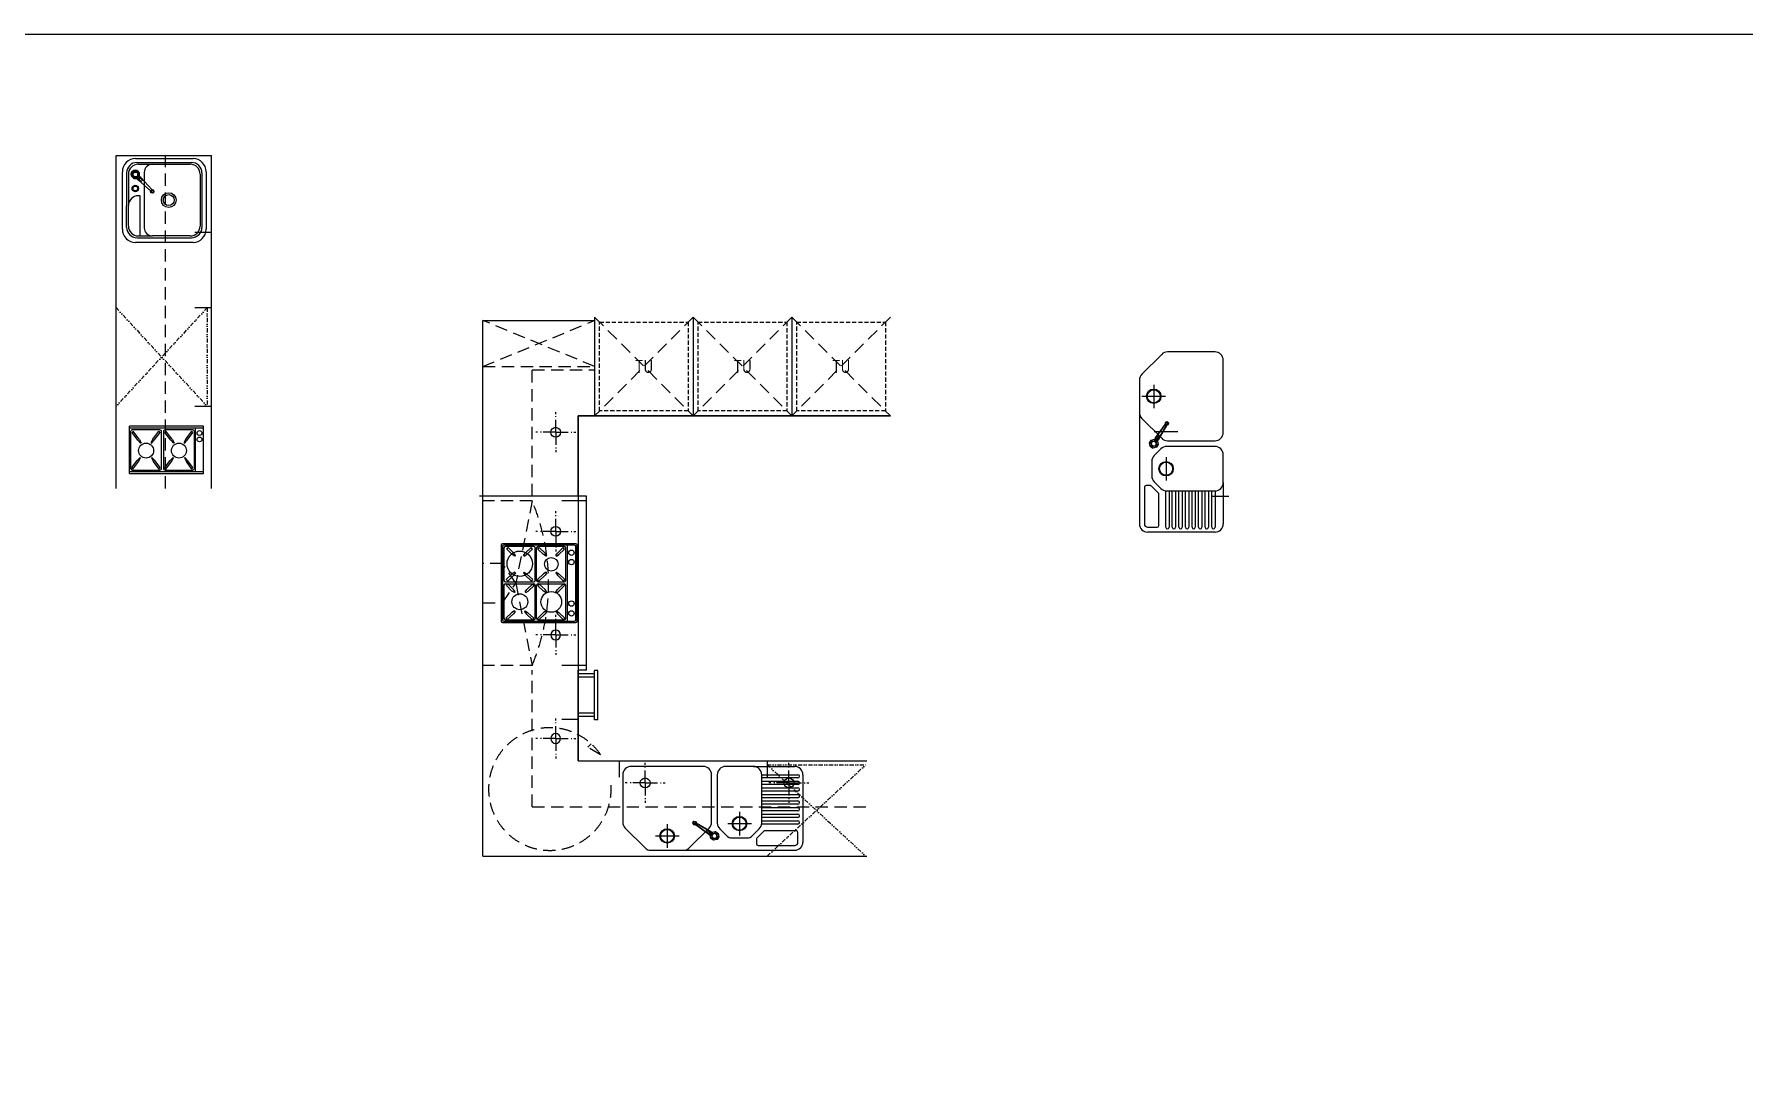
# Model space of a CAD drawing. Extents: x 0 to 79700, y -68 to 28499.
# Drawn here: x 20154 to 30559, y 22212 to 28499 of the extents above; entities that cross this region are included whole.
import ezdxf
from ezdxf.enums import TextEntityAlignment as Align

# ---------------------------------------------------------------- set-up
doc = ezdxf.new("R2010")
doc.units = 0
doc.header["$LTSCALE"] = 50
doc.header["$MEASUREMENT"] = 0
for name, pattern in [('DASHED', [0.75, 0.5, -0.25]), ('DIVIDE', [1.25, 0.5, -0.25, 0, -0.25, 0, -0.25]), ('HID', [2.3, 1.5, -0.8])]:
    doc.linetypes.add(name, pattern=pattern)
doc.layers.get('0').update_dxf_attribs({"linetype": 'CONTINUOUS'})
for name, color, linetype in [('1', 1, 'CONTINUOUS'), ('4', 4, 'CONTINUOUS'), ('6', 6, 'DIVIDE'), ('FU', 4, 'CONTINUOUS'), ('KI', 6, 'CONTINUOUS')]:
    doc.layers.add(name, color=color, linetype=linetype)
doc.styles.add('HS2', font='architxt.shx', dxfattribs={"bigfont": 'ghs.shx'})

# ---------------------------------------------------------------- blocks, each defined once
blk = doc.blocks.new('DW-P')
at = {"layer": '6', "linetype": 'DIVIDE'}
for p, q in [((-25, 0), (-580, -600)), ((-580, 0), (-25, -600)), ((-25, 0), (-25, -600))]:
    blk.add_line(p, q, dxfattribs=at)
blk = doc.blocks.new('HOBGAS2')
for p, q in [((-288, 450), (-288, 0)), ((0, 450), (-288, 450)), ((-275, 450), (-275, 0)), ((-12, 0), (-12, 450)), ((0, 0), (0, 450)), ((-12, 400), (-275, 400)), ((-250, 385), (-258, 378)), ((-209, 342), (-258, 378)), ((-203, 350), (-250, 385)), ((-209, 342), (-187, 329)), ((-185, 333), (-203, 350)), ((-187, 329), (-185, 333)), ((-79, 353), (-97, 336)), ((-97, 336), (-95, 333)), ((-95, 333), (-73, 345)), ((-36, 385), (-79, 353)), ((-27, 379), (-73, 345)), ((-27, 379), (-36, 385)), ((-208, 258), (-258, 221)), ((-258, 221), (-250, 215)), ((-202, 250), (-250, 215)), ((-208, 258), (-186, 270)), ((-184, 267), (-202, 250)), ((-186, 270), (-184, 267)), ((-95, 267), (-98, 264)), ((-98, 264), (-79, 246)), ((-73, 254), (-95, 267)), ((-36, 214), (-79, 246)), ((-27, 220), (-73, 254)), ((-27, 220), (-36, 214)), ((-250, 185), (-258, 178)), ((-209, 142), (-258, 178)), ((-203, 150), (-250, 185)), ((-209, 142), (-187, 129)), ((-185, 133), (-203, 150)), ((-187, 129), (-185, 133)), ((-79, 153), (-97, 136)), ((-97, 136), (-95, 133)), ((-95, 133), (-73, 145)), ((-36, 185), (-79, 153)), ((-27, 179), (-73, 145)), ((-27, 179), (-36, 185)), ((0, 0), (-288, 0)), ((-208, 58), (-258, 21)), ((-258, 21), (-250, 15)), ((-202, 50), (-250, 15)), ((-208, 58), (-186, 70)), ((-184, 67), (-202, 50)), ((-186, 70), (-184, 67)), ((-95, 67), (-98, 64)), ((-98, 64), (-79, 46)), ((-73, 54), (-95, 67)), ((-36, 14), (-79, 46)), ((-27, 20), (-73, 54)), ((-27, 20), (-36, 14))]:
    blk.add_line(p, q)
for points in [[(-19, 382), (-19, 218, -0.414214), (-29, 208), (-257, 208, -0.414214), (-267, 218), (-267, 382, -0.414214), (-257, 392), (-29, 392, -0.414214)], [(-19, 182), (-19, 18, -0.414214), (-29, 8), (-257, 8, -0.414214), (-267, 18), (-267, 182, -0.414214), (-257, 192), (-29, 192, -0.414214)], [(-19, 182), (-19, 18, -0.414214), (-29, 8), (-257, 8, -0.414214), (-267, 18), (-267, 182, -0.414214), (-257, 192), (-29, 192, -0.414214)]]:
    blk.add_lwpolyline(points, format="xyb", close=True)
for centre, radius in [((-246, 425), 14.5), ((-207, 425), 14.5), ((-139, 300), 45.7), ((-139, 100), 45.7)]:
    blk.add_circle(centre, radius)
blk = doc.blocks.new('COK3')
blk.add_line((-6, -15, 10), (-6, -55, 30))
at = {"color": 1}
for points, elevation in [([(-10, 25), (-25, 10), (-25, -10), (-10, -25), (10, -25), (25, -10), (25, 10), (10, 25)], -80), ([(-6, 15), (-15, 6), (-15, -6), (-6, -15), (6, -15), (15, -6), (15, 6), (6, 15)], 10)]:
    blk.add_lwpolyline(points, close=True, dxfattribs=dict(at, elevation=elevation))
blk.add_lwpolyline([(-6, 15), (-15, 6), (-15, -6), (-6, -15), (6, -15), (15, -6), (15, 6), (6, 15)], close=True, dxfattribs=at)
for points in [[(-25, 10, -70), (-15, 6), (-6, 15), (-10, 25, -70)], [(-25, -10, -70), (-15, -6), (-15, 6), (-25, 10, -70)], [(-10, 25, -70), (10, 25, -70), (6, 15), (-6, 15)], [(10, 25, -70), (6, 15), (15, 6), (25, 10, -70)], [(25, 10, -70), (15, 6), (15, -6), (25, -10, -70)], [(-25, -10, -70), (-10, -25, -70), (-6, -15), (-15, -6)], [(10, -35, -30), (6, -15), (-6, -15), (-10, -35, -30)], [(-10, -35, -50), (-10, -25, -70), (-6, -15), (-10, -35, -30)], [(-10, -25, -70), (-6, -15), (6, -15), (10, -25, -70)], [(10, -25, -70), (10, -35, -50), (-10, -35, -50), (-10, -25, -70)], [(-10, -35, -50), (10, -35, -50), (5, -135), (-5, -135)], [(-5, -135, 20), (-5, -135), (-10, -35, -50), (-10, -35, -30)], [(5, -135, 20), (10, -35, -30), (-10, -35, -30), (-5, -135, 20)], [(-6, -55, 30), (6, -55, 30), (6, -15, 10), (-6, -15, 10)], [(-6, -15), (-6, -55, 30), (-6, -15, 10)], [(6, -15), (-6, -15), (-6, -55, 30), (6, -55, 30)], [(5, -135), (5, -135, 20), (10, -35, -30), (10, -35, -50)], [(10, -25, -70), (25, -10, -70), (15, -6), (6, -15)], [(10, -25, -70), (10, -35, -50), (10, -35, -30), (6, -15)], [(6, -55, 30), (6, -15), (6, -15, 10), (6, -55, 30)], [(-11, -145, -10), (-7, -145, 40), (-3, -151, 40), (-6, -155, -10)], [(5, -135), (6, -135, -10), (-6, -135, -10), (-5, -135)], [(6, -155, -10), (-6, -155, -10), (-3, -151, 40), (3, -151, 40)], [(3, -139, 40), (5, -135, 20), (-5, -135, 20), (-3, -139, 40)], [(11, -145, -10), (7, -145, 40), (3, -151, 40), (6, -155, -10)]]:
    blk.add_3dface(points, dxfattribs=at)
for points, invisible_edges in [([(-6, -15, 10), (-15, -6, 10), (-15, 6, 10), (-6, 15, 10)], 8), ([(-6, 15, 10), (6, 15, 10), (6, -15, 10), (-6, -15, 10)], 10), ([(6, 15, 10), (15, 6, 10), (15, -6, 10), (6, -15, 10)], 8), ([(-3, -139, 40), (-7, -145, 40), (-11, -145, -10), (-6, -135, -10)], 8), ([(-7, -145, 40), (-3, -139, 40), (3, -139, 40), (7, -145, 40)], 8), ([(7, -145, 40), (3, -151, 40), (-3, -151, 40), (-7, -145, 40)], 8), ([(-6, -135, -10), (-5, -135), (-5, -135, 20), (-3, -139, 40)], 8), ([(5, -135), (5, -135, 20), (3, -139, 40), (7, -145, 40)], 8), ([(7, -145, 40), (11, -145, -10), (6, -135, -10), (5, -135)], 8)]:
    blk.add_3dface(points, dxfattribs=dict(at, invisible_edges=invisible_edges))
blk = doc.blocks.new('LAMP1')
at = {"color": 3}
for p, q in [((0, 110), (0, 122)), ((-110, 0), (-122, 0)), ((-93, 0), (-98, 0)), ((0, 0), (-76, 0)), ((0, 86), (0, 92)), ((0, 0), (0, 76)), ((0, 0), (0, -76)), ((0, 0), (76, 0)), ((93, 0), (98, 0)), ((110, 0), (122, 0)), ((0, -93), (0, -98)), ((0, -110), (0, -122))]:
    blk.add_line(p, q, dxfattribs=at)
blk.add_circle((0, 0), 30, dxfattribs=at)
blk = doc.blocks.new('HOBGAS4')
blk.add_line((484, 68), (484, 533))
for centre in [(509, 485), (509, 428), (509, 176), (509, 116)]:
    blk.add_circle(centre, 16.4)
at = {"layer": '4'}
for p, q in [((81, 531), (81, 69)), ((89, 523), (89, 77)), ((535, 540), (90, 540)), ((527, 532), (98, 532)), ((279, 523), (107, 523)), ((465, 523), (306, 523)), ((535, 76), (535, 524)), ((543, 68), (543, 532)), ((98, 514), (98, 317)), ((115, 507), (123, 516)), ((149, 474), (115, 507)), ((158, 483), (123, 516)), ((165, 464), (149, 474)), ((168, 468), (158, 483)), ((168, 468), (165, 464)), ((217, 468), (228, 483)), ((217, 468), (221, 464)), ((221, 464), (236, 474)), ((228, 483), (263, 516)), ((236, 474), (271, 507)), ((271, 507), (263, 516)), ((288, 317), (288, 514)), ((297, 317), (297, 514)), ((305, 507), (313, 516)), ((339, 474), (305, 507)), ((348, 483), (313, 516)), ((355, 464), (339, 474)), ((359, 468), (348, 483)), ((359, 468), (355, 464)), ((413, 468), (423, 483)), ((413, 468), (417, 464)), ((417, 464), (432, 474)), ((423, 483), (458, 516)), ((432, 474), (467, 507)), ((467, 507), (458, 516)), ((474, 317), (474, 514)), ((112, 322), (149, 357)), ((121, 313), (112, 322)), ((121, 313), (158, 348)), ((165, 367), (149, 357)), ((168, 363), (158, 348)), ((168, 363), (165, 367)), ((217, 363), (221, 367)), ((217, 363), (228, 348)), ((221, 367), (236, 357)), ((263, 314), (228, 348)), ((273, 323), (236, 357)), ((263, 314), (273, 323)), ((302, 322), (339, 357)), ((311, 313), (302, 322)), ((311, 313), (348, 348)), ((355, 367), (339, 357)), ((359, 363), (348, 348)), ((359, 363), (355, 367)), ((413, 363), (417, 367)), ((413, 363), (423, 348)), ((417, 367), (432, 357)), ((459, 314), (423, 348)), ((468, 323), (432, 357)), ((459, 314), (468, 323)), ((98, 287), (98, 86)), ((107, 308), (279, 308)), ((107, 296), (279, 296)), ((113, 285), (121, 295)), ((147, 252), (113, 285)), ((156, 262), (121, 295)), ((162, 243), (147, 252)), ((166, 247), (156, 262)), ((166, 247), (162, 243)), ((227, 247), (238, 262)), ((227, 247), (231, 243)), ((231, 243), (246, 252)), ((238, 262), (273, 295)), ((246, 252), (281, 286)), ((281, 286), (273, 295)), ((288, 86), (288, 287)), ((297, 86), (297, 287)), ((305, 284), (313, 294)), ((339, 252), (305, 284)), ((306, 308), (465, 308)), ((306, 296), (465, 296)), ((348, 261), (313, 294)), ((355, 242), (339, 252)), ((359, 246), (348, 261)), ((359, 246), (355, 242)), ((413, 246), (423, 261)), ((413, 246), (417, 242)), ((417, 242), (432, 252)), ((423, 261), (458, 294)), ((432, 252), (467, 285)), ((467, 285), (458, 294)), ((474, 86), (474, 287)), ((110, 87), (147, 122)), ((118, 78), (156, 113)), ((162, 132), (147, 122)), ((166, 128), (156, 113)), ((166, 128), (162, 132)), ((223, 128), (227, 132)), ((223, 128), (234, 113)), ((227, 132), (242, 122)), ((269, 79), (234, 113)), ((279, 88), (242, 122)), ((302, 86), (339, 122)), ((311, 77), (348, 113)), ((355, 131), (339, 122)), ((359, 128), (348, 113)), ((359, 128), (355, 131)), ((413, 128), (417, 131)), ((413, 128), (423, 113)), ((417, 131), (432, 122)), ((459, 79), (423, 113)), ((468, 87), (432, 122)), ((90, 60), (535, 60)), ((98, 68), (527, 68)), ((107, 77), (279, 77)), ((118, 78), (110, 87)), ((269, 79), (279, 88)), ((311, 77), (302, 86)), ((306, 77), (465, 77)), ((459, 79), (468, 87))]:
    blk.add_line(p, q, dxfattribs=at)
for centre, radius in [((194, 418), 77.3), ((386, 415), 41.1), ((195, 187), 48.4), ((386, 186), 62.9)]:
    blk.add_circle(centre, radius, dxfattribs=at)
at = {"layer": '4', "color": 4}
for centre, radius, start, end in [((90, 531), 9, 90, 180), ((98, 523), 9, 90, 180), ((107, 514), 9, 90, 180), ((465, 514), 9, 360, 90), ((527, 524), 8.1, 360, 90), ((535, 532), 8.1, 360, 90)]:
    blk.add_arc(centre, radius, start, end, dxfattribs=at)
at = {"layer": '4'}
for centre, radius, start, end in [((279, 514), 9, 360, 90), ((306, 514), 9, 90, 180), ((107, 317), 9, 180, 270), ((279, 317), 9, 270, 360), ((306, 317), 9, 180, 270), ((465, 317), 9, 270, 360), ((107, 287), 9, 90, 180), ((279, 287), 9, 360, 90), ((306, 287), 9, 90, 180), ((465, 287), 9, 360, 90), ((90, 69), 9, 180, 270), ((98, 77), 9, 180, 270), ((107, 86), 9, 180, 270), ((279, 86), 9, 270, 360), ((306, 86), 9, 180, 270), ((465, 86), 9, 270, 360), ((527, 76), 8.1, 270, 360), ((535, 68), 8.1, 270, 360)]:
    blk.add_arc(centre, radius, start, end, dxfattribs=at)
blk = doc.blocks.new('BD300-P')
at = {"layer": '1'}
for p, q in [((19, -100), (19, 0)), ((39, -100), (39, 0)), ((259, -100), (259, 0)), ((279, -100), (279, 0)), ((-1, -100), (299, -100)), ((-1, -120), (-1, -100)), ((299, -120), (299, -100)), ((-1, -120), (299, -120))]:
    blk.add_line(p, q, dxfattribs=at)

msp = doc.modelspace()

# ---------------------------------------------------------------- linework, layer by layer
at = {"layer": 'FU'}
msp.add_lwpolyline([(19986, 28499.08086), (41869.50283, 28499.08086), (41869.50283, 14211.93459), (19986, 14211.93459)], close=True, dxfattribs=at)
at = {"layer": 'KI'}
for p, q in [((20652.15576, 25735.80404), (20652.15576, 27761.13679)), ((20652.15576, 27761.13679), (21232.15576, 27761.13679)), ((20770.4238, 27742.75945), (21120.4238, 27742.75945)), ((20779.5238, 27718.77585), (20869.8238, 27718.77585)), ((20787.4238, 27707.87585), (20873.4238, 27707.87585)), ((20869.8238, 27718.77585), (21111.3238, 27718.77585)), ((20873.4238, 27707.87585), (21103.4238, 27707.87585)), ((21232.15576, 25735.80404), (21232.15576, 27761.13679)), ((20690.4238, 27312.75945), (20690.4238, 27662.75945)), ((20716.5238, 27655.77585), (20716.5238, 27455.22585)), ((20727.4238, 27647.87585), (20727.4238, 27456.87585)), ((20823.4238, 27657.87585), (20823.4238, 27321.87585)), ((21163.4238, 27647.87585), (21163.4238, 27331.87585)), ((21174.3238, 27655.77585), (21174.3238, 27323.97585)), ((21200.4238, 27662.75945), (21200.4238, 27312.75945)), ((20798.4238, 27516.87585), (20787.4238, 27516.87585)), ((20798.4238, 27271.87585), (20798.4238, 27516.87585)), ((20716.5238, 27323.97585), (20716.5238, 27455.22585)), ((20727.4238, 27331.87585), (20727.4238, 27456.87585)), ((20787.4238, 27271.87585), (20873.4238, 27271.87585)), ((21103.4238, 27271.87585), (20873.4238, 27271.87585)), ((21132.15576, 27294.13679), (21232.15576, 27294.13679)), ((21120.4238, 27232.75945), (20770.4238, 27232.75945)), ((20779.5238, 27260.97585), (21111.3238, 27260.97585)), ((20779.5238, 27260.97585), (20869.8238, 27260.97585)), ((21132.15576, 26835.80404), (21232.15576, 26835.80404)), ((22884.71608, 23499.74296), (22884.71608, 26757.74296)), ((22884.71608, 26757.74296), (23564.71608, 26757.74296)), ((23564.71608, 26777.74296), (23564.71608, 26177.74296)), ((24164.71608, 26777.74296), (24164.71608, 26177.74296)), ((24764.71608, 26777.74296), (24764.71608, 26177.74296)), ((26967.61713, 26367.18061), (26967.61713, 26223.6047)), ((21132.15576, 26235.80404), (21232.15576, 26235.80404)), ((27039.40509, 26295.39266), (26895.82918, 26295.39266)), ((25364.36634, 26177.39911), (23464.36634, 26177.39911)), ((23464.36634, 26177.39911), (23464.36634, 24079.66554)), ((23464.71608, 26177.74296), (25364.71608, 26177.74296)), ((23464.71608, 25689.74296), (23464.71608, 26177.74296)), ((23564.71608, 26177.74296), (24164.71608, 26177.74296)), ((24164.71608, 26177.74296), (24764.71608, 26177.74296)), ((24764.71608, 26177.74296), (25364.71608, 26177.74296)), ((26880.49023, 26196.96218), (26880.49023, 25520.13966)), ((27114.40509, 26080.51141), (26970.82918, 26080.51141)), ((27042.61713, 25926.98381), (27042.61713, 25783.4079)), ((26910.49023, 25743.04062), (26910.49023, 25520.13966)), ((26946.93576, 25753.04062), (26920.49023, 25753.04062)), ((26996.28062, 25707.8379), (26954.00683, 25750.11169)), ((26999.20955, 25510.13966), (26999.20955, 25700.76683)), ((27040.49023, 25500.13966), (27040.49023, 25721.38189)), ((27060.49023, 25721.0547), (27060.49023, 25500.13966)), ((27080.49023, 25500.13966), (27080.49023, 25721.0547)), ((27100.49023, 25721.0547), (27100.49023, 25500.13966)), ((27120.49023, 25500.13966), (27120.49023, 25721.0547)), ((27140.49023, 25721.0547), (27140.49023, 25500.13966)), ((27160.49023, 25500.13966), (27160.49023, 25721.0547)), ((27180.49023, 25721.0547), (27180.49023, 25500.13966)), ((27200.49023, 25500.13966), (27200.49023, 25721.0547)), ((27220.49023, 25721.0547), (27220.49023, 25500.13966)), ((27240.49023, 25500.13966), (27240.49023, 25721.0547)), ((27260.49023, 25721.0547), (27260.49023, 25500.13966)), ((27280.49023, 25500.13966), (27280.49023, 25721.0547)), ((27300.49023, 25721.0547), (27300.49023, 25500.13966)), ((27320.49023, 25500.13966), (27320.49023, 25721.0547)), ((27340.49023, 25721.0547), (27340.49023, 25500.13966)), ((27390.49023, 25771.0547), (27390.49023, 25520.13966)), ((23514.71608, 25689.74296), (22864.71608, 25689.74296)), ((23514.71608, 25659.74296), (23364.71608, 25659.74296)), ((23514.71608, 24629.74296), (23514.71608, 25689.74296)), ((27425.5922, 25687.7607), (27325.5922, 25687.7607)), ((26930.56154, 25500.13966), (26989.20955, 25500.13966)), ((27340.49023, 25470.13966), (26930.49023, 25470.13966)), ((23514.71608, 24659.74296), (23364.71608, 24659.74296)), ((23514.71608, 24629.74296), (23464.71608, 24629.74296)), ((23464.71608, 24079.74296), (23464.71608, 24629.74296)), ((23464.71608, 24329.74296), (23364.71608, 24329.74296)), ((23464.71608, 24079.74296), (25220.71608, 24079.74296)), ((23714.71608, 24079.74296), (23714.71608, 23979.74296)), ((24531.42208, 24044.64098), (24782.33712, 24044.64098)), ((24614.71608, 24079.74296), (24614.71608, 23979.74296)), ((24581.42208, 23994.64098), (24802.33712, 23994.64098)), ((24802.33712, 23974.64098), (24581.42208, 23974.64098)), ((24581.42208, 23954.64098), (24802.33712, 23954.64098)), ((24802.33712, 23934.64098), (24581.42208, 23934.64098)), ((24832.33712, 23994.64098), (24832.33712, 23584.64098)), ((24581.42208, 23914.64098), (24802.33712, 23914.64098)), ((24802.33712, 23894.64098), (24581.42208, 23894.64098)), ((24581.42208, 23874.64098), (24802.33712, 23874.64098)), ((24802.33712, 23854.64098), (24581.42208, 23854.64098)), ((24581.42208, 23834.64098), (24802.33712, 23834.64098)), ((24447.28092, 23768.55584), (24447.28092, 23624.97994)), ((24802.33712, 23814.64098), (24581.42208, 23814.64098)), ((24581.42208, 23794.64098), (24802.33712, 23794.64098)), ((24802.33712, 23774.64098), (24581.42208, 23774.64098)), ((24581.42208, 23754.64098), (24802.33712, 23754.64098)), ((24802.33712, 23734.64098), (24581.42208, 23734.64098)), ((23935.29617, 23621.76789), (24078.87208, 23621.76789)), ((24007.08412, 23693.55584), (24007.08412, 23549.97994)), ((24375.49297, 23696.76789), (24519.06888, 23696.76789)), ((24594.63888, 23650.43138), (24552.36509, 23608.15759)), ((24802.33712, 23694.64098), (24581.09489, 23694.64098)), ((24581.42208, 23714.64098), (24802.33712, 23714.64098)), ((24792.33712, 23653.36031), (24601.70995, 23653.36031)), ((24802.33712, 23584.71229), (24802.33712, 23643.36031)), ((24105.5146, 23534.64098), (24782.33712, 23534.64098)), ((24549.43616, 23601.08652), (24549.43616, 23574.64098)), ((24559.43616, 23564.64098), (24782.33712, 23564.64098)), ((22884.71608, 23499.74296), (25220.71608, 23499.74296))]:
    msp.add_line(p, q, dxfattribs=at)
at = {"layer": 'KI', "linetype": 'HID'}
for p, q in [((20952.15576, 25735.80404), (20952.15576, 27761.13679)), ((22884.71608, 26477.74296), (23564.71608, 26757.74296)), ((23564.71608, 26477.74296), (22884.71608, 26757.74296)), ((23564.71608, 26777.74296), (24164.71608, 26177.74296)), ((24164.71608, 26777.74296), (23564.71608, 26177.74296)), ((24764.71608, 26777.74296), (24164.71608, 26177.74296)), ((24164.71608, 26777.74296), (24764.71608, 26177.74296)), ((24764.71608, 26777.74296), (25364.71608, 26177.74296)), ((25364.71608, 26777.74296), (24764.71608, 26177.74296)), ((22884.71608, 26477.74296), (23564.71608, 26477.74296)), ((23184.71608, 25689.74296), (23184.71608, 26457.74296)), ((23184.71608, 26457.74296), (23564.71608, 26457.74296)), ((23184.71608, 25659.74296), (22884.71608, 25659.74296)), ((23184.71608, 23799.74296), (23184.71608, 24629.74296)), ((23523.98465, 24161.13807), (23543.64753, 24182.67813)), ((23601.03895, 24116.3141), (23523.98465, 24161.13807)), ((23184.71608, 23799.74296), (25220.71608, 23799.74296))]:
    msp.add_line(p, q, dxfattribs=at)
at = {"layer": 'KI', "color": 7}
msp.add_line((20776.33327, 27630.56629, 10), (20804.65103, 27602.31555, 30), dxfattribs=at)
at = {"layer": 'KI', "linetype": 'Continuous'}
msp.add_line((23464.36634, 24079.66554), (25220.71608, 24079.66554), dxfattribs=at)
at = {"layer": 'KI', "color": 7}
for points, elevation in [([(20745.09004, 27655.88463), (20745.11458, 27635.17396), (20759.77658, 27620.54666), (20780.48725, 27620.5712), (20795.11455, 27635.23321), (20795.09001, 27655.94387), (20780.428, 27670.57117), (20759.71734, 27670.54663)], -80), ([(20755.09494, 27651.75434), (20755.10967, 27639.32794), (20763.90687, 27630.55156), (20776.33327, 27630.56629), (20785.10964, 27639.36349), (20785.09492, 27651.78989), (20776.29772, 27660.56627), (20763.87132, 27660.55154)], 10)]:
    msp.add_lwpolyline(points, close=True, dxfattribs=dict(at, elevation=elevation))
msp.add_lwpolyline([(20755.09494, 27651.75434), (20755.10967, 27639.32794), (20763.90687, 27630.55156), (20776.33327, 27630.56629), (20785.10964, 27639.36349), (20785.09492, 27651.78989), (20776.29772, 27660.56627), (20763.87132, 27660.55154)], close=True, dxfattribs=at)
at = {"layer": 'KI', "linetype": 'DASHED'}
for points in [[(24134.71608, 26207.74296), (23594.71608, 26207.74296), (23594.71608, 26747.74296), (24134.71608, 26747.74296)], [(24734.71608, 26207.74296), (24194.71608, 26207.74296), (24194.71608, 26747.74296), (24734.71608, 26747.74296)], [(25334.71608, 26207.74296), (24794.71608, 26207.74296), (24794.71608, 26747.74296), (25334.71608, 26747.74296)]]:
    msp.add_lwpolyline(points, close=True, dxfattribs=at)
at = {"layer": 'KI'}
for points in [[(26895.13489, 26430.89616, 0.1989123674), (26880.49023, 26395.54082), (26880.49023, 26196.96218, 0.1989123674), (26895.13489, 26161.60684), (27015.84557, 26040.89616, 0.1989123674), (27051.20091, 26026.2515), (27340.49023, 26026.2515, 0.4142135624), (27390.49023, 26076.2515), (27390.49023, 26516.2515, 0.4142135624), (27340.49023, 26566.2515), (27051.20091, 26566.2515, 0.1989123674), (27015.84557, 26551.60684)], [(27010.84557, 25735.69936, 0.1989123674), (27046.20091, 25721.0547), (27340.49023, 25721.0547, 0.4142135624), (27390.49023, 25771.0547), (27390.49023, 25941.0547, 0.4142135624), (27340.49023, 25991.0547), (27046.20091, 25991.0547, 0.1989123674), (27010.84557, 25976.41004), (26970.13489, 25935.69936, 0.1989123674), (26955.49023, 25900.34402), (26955.49023, 25811.76538, 0.1989123674), (26970.13489, 25776.41004)], [(23871.58062, 23549.28564, 0.1989123674), (23906.93596, 23534.64098), (24105.5146, 23534.64098, 0.1989123674), (24140.86994, 23549.28564), (24261.58062, 23669.99632, 0.1989123674), (24276.22528, 23705.35166), (24276.22528, 23994.64098, 0.4142135624), (24226.22528, 24044.64098), (23786.22528, 24044.64098, 0.4142135624), (23736.22528, 23994.64098), (23736.22528, 23705.35166, 0.1989123674), (23750.86994, 23669.99632)], [(24566.77742, 23664.99632, 0.1989123674), (24581.42208, 23700.35166), (24581.42208, 23994.64098, 0.4142135624), (24531.42208, 24044.64098), (24361.42208, 24044.64098, 0.4142135624), (24311.42208, 23994.64098), (24311.42208, 23700.35166, 0.1989123674), (24326.06674, 23664.99632), (24366.77742, 23624.28564, 0.1989123674), (24402.13276, 23609.64098), (24490.7114, 23609.64098, 0.1989123674), (24526.06674, 23624.28564)]]:
    msp.add_lwpolyline(points, format="xyb", close=True, dxfattribs=at)
at = {"layer": 'KI', "linetype": 'HID'}
msp.add_lwpolyline([(23184.71608, 24659.74296, 0.2), (23184.71608, 25659.74296), (23084.71608, 25159.74296), (23184.71608, 24659.74296), (22884.71608, 24659.74296)], format="xyb", dxfattribs=at)
msp.add_lwpolyline([(22884.71608, 25039.74296), (23004.71608, 25039.74296), (23084.71608, 25159.74296), (23004.71608, 25279.74296), (22884.71608, 25279.74296)], dxfattribs=at)
at = {"layer": 'KI'}
for centre, radius in [((20769.01737, 27648.95967), 24.48878), ((20769.01737, 27560.65164), 19.59103), ((20769.01737, 27648.95967), 18.55211), ((20769.01737, 27560.65164), 14.84169), ((20972.78085, 27489.87585), 45), ((20972.78085, 27489.87585), 33.4242), ((26967.61713, 26296.2515), 44), ((26967.61713, 26296.2515), 40), ((27042.61713, 25856.0547), 44), ((27042.61713, 25856.0547), 40), ((24446.42208, 23696.76789), 44), ((24446.42208, 23696.76789), 40), ((24006.22528, 23621.76789), 44), ((24006.22528, 23621.76789), 40)]:
    msp.add_circle(centre, radius, dxfattribs=at)
for centre, radius, start, end in [((20770.4238, 27662.75945), 80, 90, 180), ((20779.5238, 27655.77585), 63, 90, 180), ((20787.4238, 27647.87585), 60, 90, 180), ((20873.4238, 27657.87585), 50, 90, 180), ((21103.4238, 27647.87585), 60, 0, 90), ((21111.3238, 27655.77585), 63, 0, 90), ((21120.4238, 27662.75945), 80, 0, 90), ((20787.4238, 27456.87585), 60, 90, 180), ((20770.4238, 27312.75945), 80, 180, 270), ((20779.5238, 27323.97585), 63, 180, 270), ((20787.4238, 27331.87585), 60, 180, 270), ((20873.4238, 27321.87585), 50, 180, 270), ((21103.4238, 27331.87585), 60, 270, 0), ((21111.3238, 27323.97585), 63, 270, 0), ((21120.4238, 27312.75945), 80, 270, 0), ((26920.49023, 25743.04062), 10, 90, 180), ((26946.93576, 25743.04062), 10, 44.999999999, 90), ((26989.20955, 25700.76683), 10, 0, 44.999999999), ((26930.49023, 25520.13966), 50, 180, 270), ((26930.49023, 25520.13966), 20, 180, 270), ((26989.20955, 25510.13966), 10, 270, 0), ((27050.49023, 25500.13966), 10, 180, 0), ((27090.49023, 25500.13966), 10, 180, 0), ((27130.49023, 25500.13966), 10, 180, 0), ((27170.49023, 25500.13966), 10, 180, 0), ((27210.49023, 25500.13966), 10, 180, 0), ((27250.49023, 25500.13966), 10, 180, 0), ((27290.49023, 25500.13966), 10, 180, 0), ((27330.49023, 25500.13966), 10, 180, 0), ((27340.49023, 25520.13966), 50, 270, 0), ((24782.33712, 23994.64098), 50, 0, 90), ((24802.33712, 23984.64098), 10, 270, 90), ((24802.33712, 23944.64098), 10, 270, 90), ((24802.33712, 23904.64098), 10, 270, 90), ((24802.33712, 23864.64098), 10, 270, 90), ((24802.33712, 23824.64098), 10, 270, 90), ((24802.33712, 23784.64098), 10, 270, 90), ((24802.33712, 23744.64098), 10, 270, 90), ((24601.70995, 23643.36031), 10, 90, 135), ((24792.33712, 23643.36031), 10, 0, 90), ((24802.33712, 23704.64098), 10, 270, 90), ((24559.43616, 23601.08652), 10, 135, 180), ((24559.43616, 23574.64098), 10, 180, 270), ((24782.33712, 23584.64098), 20, 270, 0), ((24782.33712, 23584.64098), 50, 270, 0)]:
    msp.add_arc(centre, radius, start, end, dxfattribs=at)
at = {"layer": 'KI', "linetype": 'HID'}
msp.add_arc((23292.21608, 23907.24296), 372.9374, 34.097753138, 8.931096378, dxfattribs=at)
at = {"layer": 'KI', "color": 7}
for points in [[(20745.09004, 27655.88463, -70), (20759.71734, 27670.54663, -70), (20763.87132, 27660.55154), (20755.09494, 27651.75434)], [(20745.11458, 27635.17396, -70), (20755.10967, 27639.32794), (20755.09494, 27651.75434), (20745.09004, 27655.88463, -70)], [(20759.77658, 27620.54666, -70), (20763.90687, 27630.55156), (20755.10967, 27639.32794), (20745.11458, 27635.17396, -70)], [(20759.71734, 27670.54663, -70), (20763.87132, 27660.55154), (20776.29772, 27660.56627), (20780.428, 27670.57117, -70)], [(20759.77658, 27620.54666, -70), (20780.48725, 27620.5712, -70), (20776.33327, 27630.56629), (20763.90687, 27630.55156)], [(20780.428, 27670.57117, -70), (20776.29772, 27660.56627), (20785.09492, 27651.78989), (20795.09001, 27655.94387, -70)], [(20780.48725, 27620.5712, -70), (20776.33327, 27630.56629), (20785.10964, 27639.36349), (20795.11455, 27635.23321, -70)], [(20802.19399, 27628.17052, -30), (20785.10964, 27639.36349), (20776.33327, 27630.56629), (20787.56669, 27613.50852, -30)], [(20804.65103, 27602.31555, 30), (20813.42741, 27611.11275, 30), (20785.10964, 27639.36349, 10), (20776.33327, 27630.56629, 10)], [(20785.10964, 27639.36349), (20776.33327, 27630.56629), (20804.65103, 27602.31555, 30), (20813.42741, 27611.11275, 30)], [(20787.56669, 27613.50852, -50), (20780.48725, 27620.5712, -70), (20776.33327, 27630.56629), (20787.56669, 27613.50852, -30)], [(20776.33327, 27630.56629), (20804.65103, 27602.31555, 30), (20776.33327, 27630.56629, 10)], [(20795.11455, 27635.23321, -70), (20802.19399, 27628.17052, -50), (20787.56669, 27613.50852, -50), (20780.48725, 27620.5712, -70)], [(20795.11455, 27635.23321, -70), (20795.09001, 27655.94387, -70), (20785.09492, 27651.78989), (20785.10964, 27639.36349)], [(20795.11455, 27635.23321, -70), (20802.19399, 27628.17052, -50), (20802.19399, 27628.17052, -30), (20785.10964, 27639.36349)], [(20813.42741, 27611.11275, 30), (20785.10964, 27639.36349), (20785.10964, 27639.36349, 10), (20813.42741, 27611.11275, 30)], [(20787.56669, 27613.50852, -50), (20802.19399, 27628.17052, -50), (20869.33157, 27553.87817), (20862.01792, 27546.54717)], [(20869.33157, 27553.87817, 20), (20802.19399, 27628.17052, -30), (20787.56669, 27613.50852, -30), (20862.01792, 27546.54717, 20)], [(20862.01792, 27546.54717, 20), (20862.01792, 27546.54717), (20787.56669, 27613.50852, -50), (20787.56669, 27613.50852, -30)], [(20869.33157, 27553.87817), (20869.33157, 27553.87817, 20), (20802.19399, 27628.17052, -30), (20802.19399, 27628.17052, -50)], [(20869.33157, 27553.87817), (20869.77929, 27554.24484, -10), (20861.65832, 27546.12107, -10), (20862.01792, 27546.54717)], [(20870.96925, 27549.8069, 40), (20869.33157, 27553.87817, 20), (20862.01792, 27546.54717, 20), (20866.09667, 27544.93264, 40)], [(20864.63322, 27535.02622, -10), (20867.88161, 27538.27573, 40), (20874.53913, 27536.49308, 40), (20875.72909, 27532.05514, -10)], [(20883.85006, 27540.17891, -10), (20875.72909, 27532.05514, -10), (20874.53913, 27536.49308, 40), (20879.41171, 27541.36734, 40)], [(20880.87516, 27551.27376, -10), (20877.62677, 27548.02425, 40), (20879.41171, 27541.36734, 40), (20883.85006, 27540.17891, -10)]]:
    msp.add_3dface(points, dxfattribs=at)
for points, invisible_edges in [([(20755.09494, 27651.75434, 10), (20763.87132, 27660.55154, 10), (20785.10964, 27639.36349, 10), (20776.33327, 27630.56629, 10)], 10), ([(20776.33327, 27630.56629, 10), (20763.90687, 27630.55156, 10), (20755.10967, 27639.32794, 10), (20755.09494, 27651.75434, 10)], 8), ([(20763.87132, 27660.55154, 10), (20776.29772, 27660.56627, 10), (20785.09492, 27651.78989, 10), (20785.10964, 27639.36349, 10)], 8), ([(20861.65832, 27546.12107, -10), (20862.01792, 27546.54717), (20862.01792, 27546.54717, 20), (20866.09667, 27544.93264, 40)], 8), ([(20866.09667, 27544.93264, 40), (20867.88161, 27538.27573, 40), (20864.63322, 27535.02622, -10), (20861.65832, 27546.12107, -10)], 8), ([(20867.88161, 27538.27573, 40), (20866.09667, 27544.93264, 40), (20870.96925, 27549.8069, 40), (20877.62677, 27548.02425, 40)], 8), ([(20877.62677, 27548.02425, 40), (20879.41171, 27541.36734, 40), (20874.53913, 27536.49308, 40), (20867.88161, 27538.27573, 40)], 8), ([(20877.62677, 27548.02425, 40), (20880.87516, 27551.27376, -10), (20869.77929, 27554.24484, -10), (20869.33157, 27553.87817)], 8), ([(20869.33157, 27553.87817), (20869.33157, 27553.87817, 20), (20870.96925, 27549.8069, 40), (20877.62677, 27548.02425, 40)], 8)]:
    msp.add_3dface(points, dxfattribs=dict(at, invisible_edges=invisible_edges))

# ---------------------------------------------------------------- block references
at = {"extrusion": (0, 0, -1), "zscale": -1}
for p, rotation in [((-26968.13398, 26008.2961), 212.8798111941256), ((-24294.18068, 23622.28474), 122.8798111945782)]:
    msp.add_blockref('COK3', p, dxfattribs=dict(at, rotation=rotation))
at = {"layer": 'KI'}
for name, p in [('DW-P', (21232.15576, 26835.80404)), ('HOBGAS4', (22914.71608, 24859.74296))]:
    msp.add_blockref(name, p, dxfattribs=at)
for name, p, rotation in [('LAMP1', (23327.99333, 26077.74296), 90), ('HOBGAS2', (20734.74331, 25826.87747), 270), ('LAMP1', (23327.99333, 25474.74296), 90), ('LAMP1', (23872.21608, 23944.59451), 90), ('DW-P', (24614.71608, 24079.74296), 90), ('LAMP1', (24747.21608, 23944.59451), 90)]:
    msp.add_blockref(name, p, dxfattribs=dict(at, rotation=rotation))
at = {"layer": 'KI', "xscale": -1, "rotation": 90}
for p in [(23327.99333, 24844.74296), (23327.99333, 24214.74296)]:
    msp.add_blockref('LAMP1', p, dxfattribs=at)
at = {"layer": 'KI', "linetype": 'HID', "rotation": 90}
msp.add_blockref('BD300-P', (23464.71608, 24329.74296), dxfattribs=at)

# ---------------------------------------------------------------- texts
at = {"layer": 'KI', "style": 'HS2'}
for p in [(23864.71608, 26477.74296), (24464.71608, 26477.74296), (25064.71608, 26477.74296)]:
    msp.add_text('TU', height=80, dxfattribs=at).set_placement(p, align=Align.MIDDLE)

doc.saveas('drawing.dxf')
